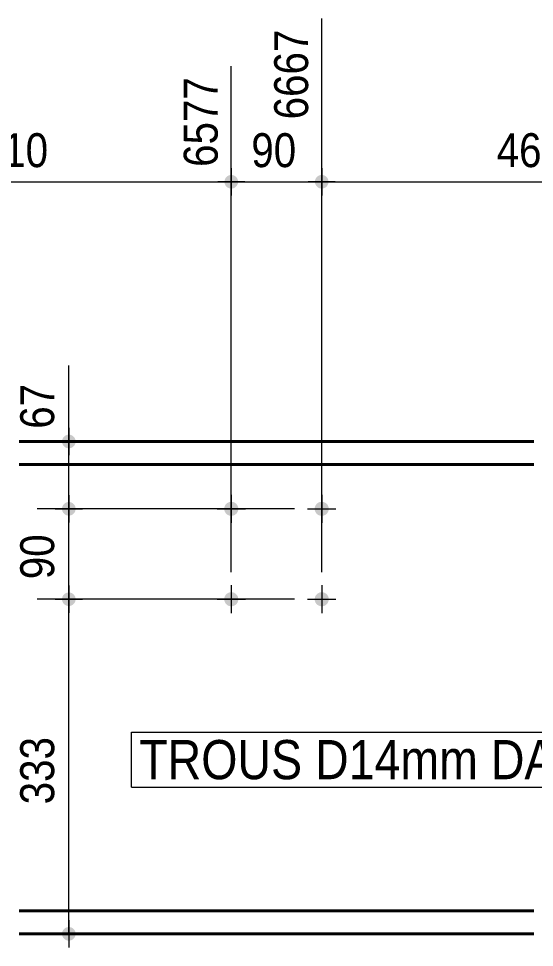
# Model space of a CAD drawing. Header units: millimetres. Extents: x 2 to 410, y 5 to 282.
# Drawn here: x 232.9 to 272.4, y 119.4 to 190.5 of the extents above; entities that cross this region are included whole.
import ezdxf

# ---------------------------------------------------------------- set-up
doc = ezdxf.new("R2010")
doc.units = ezdxf.units.MM
for name, color, linetype, lineweight in [('Boulon', 7, 'Continuous', 0), ('Cotation', 7, 'Continuous', 0), ('Piece', 2, 'Continuous', 0), ('Texte', 3, 'Continuous', 0)]:
    doc.layers.add(name, color=color, linetype=linetype, lineweight=lineweight)
doc.styles.add('ARIAL', font='ARIAL.TTF')

# ---------------------------------------------------------------- blocks, each defined once
blk = doc.blocks.new('*A7')
at = {"layer": 'Boulon'}
for points in [[(255.576, 152.996), (255.578, 153.022), (255.581, 153.048), (255.586, 153.074), (255.592, 153.1), (255.599, 153.126), (255.607, 153.151), (255.616, 153.175), (255.627, 153.2), (255.639, 153.223), (255.652, 153.246), (255.666, 153.269), (255.681, 153.29), (255.698, 153.311), (255.715, 153.331), (255.733, 153.35), (255.752, 153.368), (255.772, 153.386), (255.793, 153.402), (255.815, 153.417), (255.837, 153.431), (255.86, 153.444), (255.884, 153.456), (255.908, 153.467), (255.932, 153.476), (255.958, 153.485), (255.983, 153.492), (256.009, 153.497), (256.035, 153.502), (256.061, 153.505), (256.087, 153.507), (256.114, 153.508), (256.14, 153.507), (256.167, 153.505), (256.193, 153.502), (256.219, 153.497), (256.245, 153.492), (256.27, 153.485), (256.295, 153.476), (256.32, 153.467), (256.344, 153.456), (256.368, 153.444), (256.391, 153.431), (256.413, 153.417), (256.435, 153.402), (256.455, 153.386), (256.475, 153.368), (256.495, 153.35), (256.513, 153.331), (256.53, 153.311), (256.546, 153.29), (256.562, 153.269), (256.576, 153.246), (256.589, 153.223), (256.601, 153.2), (256.611, 153.175), (256.621, 153.151), (256.629, 153.126), (256.636, 153.1), (256.642, 153.074), (256.646, 153.048), (256.65, 153.022), (256.652, 152.996), (256.652, 152.969), (256.652, 152.943), (256.65, 152.917), (256.646, 152.89), (256.642, 152.864), (256.636, 152.839), (256.629, 152.813), (256.621, 152.788), (256.611, 152.763), (256.601, 152.739), (256.589, 152.716), (256.576, 152.693), (256.562, 152.67), (256.546, 152.649), (256.53, 152.628), (256.513, 152.608), (256.495, 152.589), (256.475, 152.57), (256.455, 152.553), (256.435, 152.537), (256.413, 152.522), (256.391, 152.508), (256.368, 152.494), (256.344, 152.483), (256.32, 152.472), (256.295, 152.462), (256.27, 152.454), (256.245, 152.447), (256.219, 152.441), (256.193, 152.437), (256.167, 152.433), (256.14, 152.432), (256.114, 152.431), (256.087, 152.432), (256.061, 152.433), (256.035, 152.437), (256.009, 152.441), (255.983, 152.447), (255.958, 152.454), (255.932, 152.462), (255.908, 152.472), (255.884, 152.483), (255.86, 152.494), (255.837, 152.508), (255.815, 152.522), (255.793, 152.537), (255.772, 152.553), (255.752, 152.57), (255.733, 152.589), (255.715, 152.608), (255.698, 152.628), (255.681, 152.649), (255.666, 152.67), (255.652, 152.693), (255.639, 152.716), (255.627, 152.739), (255.616, 152.763), (255.607, 152.788), (255.599, 152.813), (255.592, 152.839), (255.586, 152.864), (255.581, 152.89), (255.578, 152.917), (255.576, 152.943), (255.575, 152.969)], [(255.576, 146.073), (255.578, 146.099), (255.581, 146.125), (255.586, 146.151), (255.592, 146.177), (255.599, 146.203), (255.607, 146.228), (255.616, 146.252), (255.627, 146.277), (255.639, 146.3), (255.652, 146.323), (255.666, 146.345), (255.681, 146.367), (255.698, 146.388), (255.715, 146.408), (255.733, 146.427), (255.752, 146.445), (255.772, 146.463), (255.793, 146.479), (255.815, 146.494), (255.837, 146.508), (255.86, 146.521), (255.884, 146.533), (255.908, 146.544), (255.932, 146.553), (255.958, 146.562), (255.983, 146.569), (256.009, 146.574), (256.035, 146.579), (256.061, 146.582), (256.087, 146.584), (256.114, 146.585), (256.14, 146.584), (256.167, 146.582), (256.193, 146.579), (256.219, 146.574), (256.245, 146.569), (256.27, 146.562), (256.295, 146.553), (256.32, 146.544), (256.344, 146.533), (256.368, 146.521), (256.391, 146.508), (256.413, 146.494), (256.435, 146.479), (256.455, 146.463), (256.475, 146.445), (256.495, 146.427), (256.513, 146.408), (256.53, 146.388), (256.546, 146.367), (256.562, 146.345), (256.576, 146.323), (256.589, 146.3), (256.601, 146.277), (256.611, 146.252), (256.621, 146.228), (256.629, 146.203), (256.636, 146.177), (256.642, 146.151), (256.646, 146.125), (256.65, 146.099), (256.652, 146.073), (256.652, 146.046), (256.652, 146.02), (256.65, 145.994), (256.646, 145.967), (256.642, 145.941), (256.636, 145.915), (256.629, 145.89), (256.621, 145.865), (256.611, 145.84), (256.601, 145.816), (256.589, 145.792), (256.576, 145.769), (256.562, 145.747), (256.546, 145.726), (256.53, 145.705), (256.513, 145.685), (256.495, 145.666), (256.475, 145.647), (256.455, 145.63), (256.435, 145.614), (256.413, 145.599), (256.391, 145.584), (256.368, 145.571), (256.344, 145.56), (256.32, 145.549), (256.295, 145.539), (256.27, 145.531), (256.245, 145.524), (256.219, 145.518), (256.193, 145.514), (256.167, 145.51), (256.14, 145.508), (256.114, 145.508), (256.087, 145.508), (256.061, 145.51), (256.035, 145.514), (256.009, 145.518), (255.983, 145.524), (255.958, 145.531), (255.932, 145.539), (255.908, 145.549), (255.884, 145.56), (255.86, 145.571), (255.837, 145.584), (255.815, 145.599), (255.793, 145.614), (255.772, 145.63), (255.752, 145.647), (255.733, 145.666), (255.715, 145.685), (255.698, 145.705), (255.681, 145.726), (255.666, 145.747), (255.652, 145.769), (255.639, 145.792), (255.627, 145.816), (255.616, 145.84), (255.607, 145.865), (255.599, 145.89), (255.592, 145.915), (255.586, 145.941), (255.581, 145.967), (255.578, 145.994), (255.576, 146.02), (255.575, 146.046)]]:
    blk.add_hatch(color=256, dxfattribs=at).paths.add_polyline_path(points, flags=17)
at = {"layer": 'Boulon', "linetype": 'Continuous', "lineweight": 0}
for p, q in [((256.114, 154.046), (256.114, 151.892)), ((255.037, 152.969), (257.191, 152.969)), ((256.114, 147.123), (256.114, 144.969)), ((255.037, 146.046), (257.191, 146.046))]:
    blk.add_line(p, q, dxfattribs=at)
blk = doc.blocks.new('*A8')
at = {"layer": 'Boulon'}
for points in [[(248.653, 152.996), (248.655, 153.022), (248.658, 153.048), (248.663, 153.074), (248.668, 153.1), (248.675, 153.126), (248.684, 153.151), (248.693, 153.175), (248.704, 153.2), (248.716, 153.223), (248.729, 153.246), (248.743, 153.269), (248.758, 153.29), (248.775, 153.311), (248.792, 153.331), (248.81, 153.35), (248.829, 153.368), (248.849, 153.386), (248.87, 153.402), (248.892, 153.417), (248.914, 153.431), (248.937, 153.444), (248.961, 153.456), (248.985, 153.467), (249.009, 153.476), (249.034, 153.485), (249.06, 153.492), (249.086, 153.497), (249.112, 153.502), (249.138, 153.505), (249.164, 153.507), (249.191, 153.508), (249.217, 153.507), (249.244, 153.505), (249.27, 153.502), (249.296, 153.497), (249.322, 153.492), (249.347, 153.485), (249.372, 153.476), (249.397, 153.467), (249.421, 153.456), (249.445, 153.444), (249.468, 153.431), (249.49, 153.417), (249.512, 153.402), (249.532, 153.386), (249.552, 153.368), (249.571, 153.35), (249.59, 153.331), (249.607, 153.311), (249.623, 153.29), (249.638, 153.269), (249.653, 153.246), (249.666, 153.223), (249.678, 153.2), (249.688, 153.175), (249.698, 153.151), (249.706, 153.126), (249.713, 153.1), (249.719, 153.074), (249.723, 153.048), (249.727, 153.022), (249.729, 152.996), (249.729, 152.969), (249.729, 152.943), (249.727, 152.917), (249.723, 152.89), (249.719, 152.864), (249.713, 152.839), (249.706, 152.813), (249.698, 152.788), (249.688, 152.763), (249.678, 152.739), (249.666, 152.716), (249.653, 152.693), (249.638, 152.67), (249.623, 152.649), (249.607, 152.628), (249.59, 152.608), (249.571, 152.589), (249.552, 152.57), (249.532, 152.553), (249.512, 152.537), (249.49, 152.522), (249.468, 152.508), (249.445, 152.494), (249.421, 152.483), (249.397, 152.472), (249.372, 152.462), (249.347, 152.454), (249.322, 152.447), (249.296, 152.441), (249.27, 152.437), (249.244, 152.433), (249.217, 152.432), (249.191, 152.431), (249.164, 152.432), (249.138, 152.433), (249.112, 152.437), (249.086, 152.441), (249.06, 152.447), (249.034, 152.454), (249.009, 152.462), (248.985, 152.472), (248.961, 152.483), (248.937, 152.494), (248.914, 152.508), (248.892, 152.522), (248.87, 152.537), (248.849, 152.553), (248.829, 152.57), (248.81, 152.589), (248.792, 152.608), (248.775, 152.628), (248.758, 152.649), (248.743, 152.67), (248.729, 152.693), (248.716, 152.716), (248.704, 152.739), (248.693, 152.763), (248.684, 152.788), (248.675, 152.813), (248.668, 152.839), (248.663, 152.864), (248.658, 152.89), (248.655, 152.917), (248.653, 152.943), (248.652, 152.969)], [(248.653, 146.073), (248.655, 146.099), (248.658, 146.125), (248.663, 146.151), (248.668, 146.177), (248.675, 146.203), (248.684, 146.228), (248.693, 146.252), (248.704, 146.277), (248.716, 146.3), (248.729, 146.323), (248.743, 146.345), (248.758, 146.367), (248.775, 146.388), (248.792, 146.408), (248.81, 146.427), (248.829, 146.445), (248.849, 146.463), (248.87, 146.479), (248.892, 146.494), (248.914, 146.508), (248.937, 146.521), (248.961, 146.533), (248.985, 146.544), (249.009, 146.553), (249.034, 146.562), (249.06, 146.569), (249.086, 146.574), (249.112, 146.579), (249.138, 146.582), (249.164, 146.584), (249.191, 146.585), (249.217, 146.584), (249.244, 146.582), (249.27, 146.579), (249.296, 146.574), (249.322, 146.569), (249.347, 146.562), (249.372, 146.553), (249.397, 146.544), (249.421, 146.533), (249.445, 146.521), (249.468, 146.508), (249.49, 146.494), (249.512, 146.479), (249.532, 146.463), (249.552, 146.445), (249.571, 146.427), (249.59, 146.408), (249.607, 146.388), (249.623, 146.367), (249.638, 146.345), (249.653, 146.323), (249.666, 146.3), (249.678, 146.277), (249.688, 146.252), (249.698, 146.228), (249.706, 146.203), (249.713, 146.177), (249.719, 146.151), (249.723, 146.125), (249.727, 146.099), (249.729, 146.073), (249.729, 146.046), (249.729, 146.02), (249.727, 145.994), (249.723, 145.967), (249.719, 145.941), (249.713, 145.915), (249.706, 145.89), (249.698, 145.865), (249.688, 145.84), (249.678, 145.816), (249.666, 145.792), (249.653, 145.769), (249.638, 145.747), (249.623, 145.726), (249.607, 145.705), (249.59, 145.685), (249.571, 145.666), (249.552, 145.647), (249.532, 145.63), (249.512, 145.614), (249.49, 145.599), (249.468, 145.584), (249.445, 145.571), (249.421, 145.56), (249.397, 145.549), (249.372, 145.539), (249.347, 145.531), (249.322, 145.524), (249.296, 145.518), (249.27, 145.514), (249.244, 145.51), (249.217, 145.508), (249.191, 145.508), (249.164, 145.508), (249.138, 145.51), (249.112, 145.514), (249.086, 145.518), (249.06, 145.524), (249.034, 145.531), (249.009, 145.539), (248.985, 145.549), (248.961, 145.56), (248.937, 145.571), (248.914, 145.584), (248.892, 145.599), (248.87, 145.614), (248.849, 145.63), (248.829, 145.647), (248.81, 145.666), (248.792, 145.685), (248.775, 145.705), (248.758, 145.726), (248.743, 145.747), (248.729, 145.769), (248.716, 145.792), (248.704, 145.816), (248.693, 145.84), (248.684, 145.865), (248.675, 145.89), (248.668, 145.915), (248.663, 145.941), (248.658, 145.967), (248.655, 145.994), (248.653, 146.02), (248.652, 146.046)]]:
    blk.add_hatch(color=256, dxfattribs=at).paths.add_polyline_path(points, flags=17)
at = {"layer": 'Boulon', "linetype": 'Continuous', "lineweight": 0}
for p, q in [((249.191, 154.046), (249.191, 151.892)), ((248.114, 152.969), (250.268, 152.969)), ((249.191, 147.123), (249.191, 144.969)), ((248.114, 146.046), (250.268, 146.046))]:
    blk.add_line(p, q, dxfattribs=at)
blk = doc.blocks.new('*A18')
at = {"layer": 'Piece', "color": 2, "linetype": 'Continuous', "lineweight": 40}
for p, q in [((272.342261, 158.123493), (232.962314, 158.123493)), ((272.342261, 156.354263), (232.962314, 156.354263)), ((272.342261, 122.200416), (232.962314, 122.200416)), ((232.962314, 120.431186), (272.342261, 120.431186))]:
    blk.add_line(p, q, dxfattribs=at)
blk = doc.blocks.new('*A46')
at = {"layer": 'Cotation'}
for points in [[(236.732, 145.527), (236.706, 145.529), (236.681, 145.532), (236.656, 145.536), (236.631, 145.542), (236.606, 145.549), (236.582, 145.557), (236.558, 145.566), (236.535, 145.576), (236.512, 145.588), (236.49, 145.6), (236.468, 145.614), (236.447, 145.629), (236.427, 145.644), (236.408, 145.661), (236.389, 145.679), (236.372, 145.697), (236.355, 145.716), (236.339, 145.737), (236.325, 145.757), (236.311, 145.779), (236.299, 145.801), (236.287, 145.824), (236.277, 145.847), (236.268, 145.871), (236.26, 145.895), (236.253, 145.92), (236.247, 145.945), (236.243, 145.97), (236.24, 145.995), (236.238, 146.021), (236.237, 146.046), (236.238, 146.072), (236.24, 146.097), (236.243, 146.123), (236.247, 146.148), (236.253, 146.173), (236.26, 146.197), (236.268, 146.221), (236.277, 146.245), (236.287, 146.269), (236.299, 146.291), (236.311, 146.314), (236.325, 146.335), (236.339, 146.356), (236.355, 146.376), (236.372, 146.395), (236.389, 146.414), (236.408, 146.432), (236.427, 146.448), (236.447, 146.464), (236.468, 146.479), (236.49, 146.492), (236.512, 146.505), (236.535, 146.516), (236.558, 146.527), (236.582, 146.536), (236.606, 146.544), (236.631, 146.551), (236.656, 146.556), (236.681, 146.561), (236.706, 146.564), (236.732, 146.566), (236.757, 146.566), (236.783, 146.566), (236.808, 146.564), (236.833, 146.561), (236.859, 146.556), (236.884, 146.551), (236.908, 146.544), (236.932, 146.536), (236.956, 146.527), (236.979, 146.516), (237.002, 146.505), (237.024, 146.492), (237.046, 146.479), (237.067, 146.464), (237.087, 146.448), (237.106, 146.432), (237.125, 146.414), (237.142, 146.395), (237.159, 146.376), (237.175, 146.356), (237.19, 146.335), (237.203, 146.314), (237.216, 146.291), (237.227, 146.269), (237.238, 146.245), (237.247, 146.221), (237.255, 146.197), (237.262, 146.173), (237.267, 146.148), (237.272, 146.123), (237.275, 146.097), (237.277, 146.072), (237.277, 146.046), (237.277, 146.021), (237.275, 145.995), (237.272, 145.97), (237.267, 145.945), (237.262, 145.92), (237.255, 145.895), (237.247, 145.871), (237.238, 145.847), (237.227, 145.824), (237.216, 145.801), (237.203, 145.779), (237.19, 145.757), (237.175, 145.737), (237.159, 145.716), (237.142, 145.697), (237.125, 145.679), (237.106, 145.661), (237.087, 145.644), (237.067, 145.629), (237.046, 145.614), (237.024, 145.6), (237.002, 145.588), (236.979, 145.576), (236.956, 145.566), (236.932, 145.557), (236.908, 145.549), (236.884, 145.542), (236.859, 145.536), (236.833, 145.532), (236.808, 145.529), (236.783, 145.527), (236.757, 145.526)], [(236.732, 119.912), (236.706, 119.914), (236.681, 119.917), (236.656, 119.921), (236.631, 119.927), (236.606, 119.934), (236.582, 119.942), (236.558, 119.951), (236.535, 119.961), (236.512, 119.973), (236.49, 119.985), (236.468, 119.999), (236.447, 120.014), (236.427, 120.029), (236.408, 120.046), (236.389, 120.063), (236.372, 120.082), (236.355, 120.101), (236.339, 120.121), (236.325, 120.142), (236.311, 120.164), (236.299, 120.186), (236.287, 120.209), (236.277, 120.232), (236.268, 120.256), (236.26, 120.28), (236.253, 120.305), (236.247, 120.33), (236.243, 120.355), (236.24, 120.38), (236.238, 120.406), (236.237, 120.431), (236.238, 120.457), (236.24, 120.482), (236.243, 120.507), (236.247, 120.533), (236.253, 120.558), (236.26, 120.582), (236.268, 120.606), (236.277, 120.63), (236.287, 120.654), (236.299, 120.676), (236.311, 120.699), (236.325, 120.72), (236.339, 120.741), (236.355, 120.761), (236.372, 120.78), (236.389, 120.799), (236.408, 120.816), (236.427, 120.833), (236.447, 120.849), (236.468, 120.864), (236.49, 120.877), (236.512, 120.89), (236.535, 120.901), (236.558, 120.912), (236.582, 120.921), (236.606, 120.929), (236.631, 120.936), (236.656, 120.941), (236.681, 120.946), (236.706, 120.949), (236.732, 120.951), (236.757, 120.951), (236.783, 120.951), (236.808, 120.949), (236.833, 120.946), (236.859, 120.941), (236.884, 120.936), (236.908, 120.929), (236.932, 120.921), (236.956, 120.912), (236.979, 120.901), (237.002, 120.89), (237.024, 120.877), (237.046, 120.864), (237.067, 120.849), (237.087, 120.833), (237.106, 120.816), (237.125, 120.799), (237.142, 120.78), (237.159, 120.761), (237.175, 120.741), (237.19, 120.72), (237.203, 120.699), (237.216, 120.676), (237.227, 120.654), (237.238, 120.63), (237.247, 120.606), (237.255, 120.582), (237.262, 120.558), (237.267, 120.533), (237.272, 120.507), (237.275, 120.482), (237.277, 120.457), (237.277, 120.431), (237.277, 120.406), (237.275, 120.38), (237.272, 120.355), (237.267, 120.33), (237.262, 120.305), (237.255, 120.28), (237.247, 120.256), (237.238, 120.232), (237.227, 120.209), (237.216, 120.186), (237.203, 120.164), (237.19, 120.142), (237.175, 120.121), (237.159, 120.101), (237.142, 120.082), (237.125, 120.063), (237.106, 120.046), (237.087, 120.029), (237.067, 120.014), (237.046, 119.999), (237.024, 119.985), (237.002, 119.973), (236.979, 119.961), (236.956, 119.951), (236.932, 119.942), (236.908, 119.934), (236.884, 119.927), (236.859, 119.921), (236.833, 119.917), (236.808, 119.914), (236.783, 119.912), (236.757, 119.911)]]:
    blk.add_hatch(color=256, dxfattribs=at).paths.add_polyline_path(points, flags=17)
at = {"layer": 'Cotation', "linetype": 'Continuous', "lineweight": 0}
for p, q in [((236.757, 147.086), (236.757, 145.006)), ((236.757, 146.046), (236.757, 147.086)), ((254.037, 146.046), (234.337, 146.046)), ((235.717, 146.046), (237.797, 146.046)), ((236.757, 120.431), (236.757, 146.046)), ((236.757, 121.471), (236.757, 119.391)), ((250.734, 120.431), (234.337, 120.431)), ((235.717, 120.431), (237.797, 120.431)), ((236.757, 120.431), (236.757, 119.391))]:
    blk.add_line(p, q, dxfattribs=at)
at = {"layer": 'Cotation'}
for p in [(236.757, 146.046), (236.757, 120.431)]:
    blk.add_point(p, dxfattribs=at)
at = {"layer": 'Cotation', "style": 'ARIAL', "width": 0.85}
blk.add_text('333', height=2.6, rotation=90.00021, dxfattribs=at).set_placement((235.637, 130.346))
blk = doc.blocks.new('*A47')
at = {"layer": 'Cotation'}
for points in [[(236.732, 152.45), (236.706, 152.452), (236.681, 152.455), (236.656, 152.459), (236.631, 152.465), (236.606, 152.472), (236.582, 152.48), (236.558, 152.489), (236.535, 152.499), (236.512, 152.511), (236.49, 152.523), (236.468, 152.537), (236.447, 152.552), (236.427, 152.567), (236.408, 152.584), (236.389, 152.602), (236.372, 152.62), (236.355, 152.639), (236.339, 152.66), (236.325, 152.68), (236.311, 152.702), (236.299, 152.724), (236.287, 152.747), (236.277, 152.77), (236.268, 152.794), (236.26, 152.818), (236.253, 152.843), (236.247, 152.868), (236.243, 152.893), (236.24, 152.918), (236.238, 152.944), (236.237, 152.969), (236.238, 152.995), (236.24, 153.02), (236.243, 153.046), (236.247, 153.071), (236.253, 153.096), (236.26, 153.12), (236.268, 153.145), (236.277, 153.168), (236.287, 153.192), (236.299, 153.214), (236.311, 153.237), (236.325, 153.258), (236.339, 153.279), (236.355, 153.299), (236.372, 153.319), (236.389, 153.337), (236.408, 153.355), (236.427, 153.371), (236.447, 153.387), (236.468, 153.402), (236.49, 153.415), (236.512, 153.428), (236.535, 153.439), (236.558, 153.45), (236.582, 153.459), (236.606, 153.467), (236.631, 153.474), (236.656, 153.479), (236.681, 153.484), (236.706, 153.487), (236.732, 153.489), (236.757, 153.489), (236.783, 153.489), (236.808, 153.487), (236.833, 153.484), (236.859, 153.479), (236.884, 153.474), (236.908, 153.467), (236.932, 153.459), (236.956, 153.45), (236.979, 153.439), (237.002, 153.428), (237.024, 153.415), (237.046, 153.402), (237.067, 153.387), (237.087, 153.371), (237.106, 153.355), (237.125, 153.337), (237.142, 153.319), (237.159, 153.299), (237.175, 153.279), (237.19, 153.258), (237.203, 153.237), (237.216, 153.214), (237.227, 153.192), (237.238, 153.168), (237.247, 153.145), (237.255, 153.12), (237.262, 153.096), (237.267, 153.071), (237.272, 153.046), (237.275, 153.02), (237.277, 152.995), (237.277, 152.969), (237.277, 152.944), (237.275, 152.918), (237.272, 152.893), (237.267, 152.868), (237.262, 152.843), (237.255, 152.818), (237.247, 152.794), (237.238, 152.77), (237.227, 152.747), (237.216, 152.724), (237.203, 152.702), (237.19, 152.68), (237.175, 152.66), (237.159, 152.639), (237.142, 152.62), (237.125, 152.602), (237.106, 152.584), (237.087, 152.567), (237.067, 152.552), (237.046, 152.537), (237.024, 152.523), (237.002, 152.511), (236.979, 152.499), (236.956, 152.489), (236.932, 152.48), (236.908, 152.472), (236.884, 152.465), (236.859, 152.459), (236.833, 152.455), (236.808, 152.452), (236.783, 152.45), (236.757, 152.449)], [(236.732, 145.527), (236.706, 145.529), (236.681, 145.532), (236.656, 145.536), (236.631, 145.542), (236.606, 145.549), (236.582, 145.557), (236.558, 145.566), (236.535, 145.576), (236.512, 145.588), (236.49, 145.6), (236.468, 145.614), (236.447, 145.629), (236.427, 145.644), (236.408, 145.661), (236.389, 145.679), (236.372, 145.697), (236.355, 145.716), (236.339, 145.737), (236.325, 145.757), (236.311, 145.779), (236.299, 145.801), (236.287, 145.824), (236.277, 145.847), (236.268, 145.871), (236.26, 145.895), (236.253, 145.92), (236.247, 145.945), (236.243, 145.97), (236.24, 145.995), (236.238, 146.021), (236.237, 146.046), (236.238, 146.072), (236.24, 146.097), (236.243, 146.123), (236.247, 146.148), (236.253, 146.173), (236.26, 146.197), (236.268, 146.221), (236.277, 146.245), (236.287, 146.269), (236.299, 146.291), (236.311, 146.314), (236.325, 146.335), (236.339, 146.356), (236.355, 146.376), (236.372, 146.395), (236.389, 146.414), (236.408, 146.432), (236.427, 146.448), (236.447, 146.464), (236.468, 146.479), (236.49, 146.492), (236.512, 146.505), (236.535, 146.516), (236.558, 146.527), (236.582, 146.536), (236.606, 146.544), (236.631, 146.551), (236.656, 146.556), (236.681, 146.561), (236.706, 146.564), (236.732, 146.566), (236.757, 146.566), (236.783, 146.566), (236.808, 146.564), (236.833, 146.561), (236.859, 146.556), (236.884, 146.551), (236.908, 146.544), (236.932, 146.536), (236.956, 146.527), (236.979, 146.516), (237.002, 146.505), (237.024, 146.492), (237.046, 146.479), (237.067, 146.464), (237.087, 146.448), (237.106, 146.432), (237.125, 146.414), (237.142, 146.395), (237.159, 146.376), (237.175, 146.356), (237.19, 146.335), (237.203, 146.314), (237.216, 146.291), (237.227, 146.269), (237.238, 146.245), (237.247, 146.221), (237.255, 146.197), (237.262, 146.173), (237.267, 146.148), (237.272, 146.123), (237.275, 146.097), (237.277, 146.072), (237.277, 146.046), (237.277, 146.021), (237.275, 145.995), (237.272, 145.97), (237.267, 145.945), (237.262, 145.92), (237.255, 145.895), (237.247, 145.871), (237.238, 145.847), (237.227, 145.824), (237.216, 145.801), (237.203, 145.779), (237.19, 145.757), (237.175, 145.737), (237.159, 145.716), (237.142, 145.697), (237.125, 145.679), (237.106, 145.661), (237.087, 145.644), (237.067, 145.629), (237.046, 145.614), (237.024, 145.6), (237.002, 145.588), (236.979, 145.576), (236.956, 145.566), (236.932, 145.557), (236.908, 145.549), (236.884, 145.542), (236.859, 145.536), (236.833, 145.532), (236.808, 145.529), (236.783, 145.527), (236.757, 145.526)]]:
    blk.add_hatch(color=256, dxfattribs=at).paths.add_polyline_path(points, flags=17)
at = {"layer": 'Cotation', "linetype": 'Continuous', "lineweight": 0}
for p, q in [((236.757, 154.009), (236.757, 151.929)), ((236.757, 152.969), (236.757, 154.009)), ((254.037, 152.969), (234.337, 152.969)), ((235.717, 152.969), (237.797, 152.969)), ((236.757, 146.046), (236.757, 152.969)), ((236.757, 147.086), (236.757, 145.006)), ((254.037, 146.046), (234.337, 146.046)), ((235.717, 146.046), (237.797, 146.046)), ((236.757, 146.046), (236.757, 145.006))]:
    blk.add_line(p, q, dxfattribs=at)
at = {"layer": 'Cotation'}
for p in [(236.757, 152.969), (236.757, 146.046)]:
    blk.add_point(p, dxfattribs=at)
at = {"layer": 'Cotation', "style": 'ARIAL', "width": 0.85}
blk.add_text('90', height=2.6, rotation=90.00021, dxfattribs=at).set_placement((235.637, 147.579))
blk = doc.blocks.new('*A48')
at = {"layer": 'Cotation'}
for points in [[(236.732, 157.604), (236.706, 157.606), (236.681, 157.609), (236.656, 157.613), (236.631, 157.619), (236.606, 157.626), (236.582, 157.634), (236.558, 157.643), (236.535, 157.653), (236.512, 157.665), (236.49, 157.677), (236.468, 157.691), (236.447, 157.706), (236.427, 157.722), (236.408, 157.738), (236.389, 157.756), (236.372, 157.774), (236.355, 157.794), (236.339, 157.814), (236.325, 157.835), (236.311, 157.856), (236.299, 157.878), (236.287, 157.901), (236.277, 157.924), (236.268, 157.948), (236.26, 157.973), (236.253, 157.997), (236.247, 158.022), (236.243, 158.047), (236.24, 158.073), (236.238, 158.098), (236.237, 158.123), (236.238, 158.149), (236.24, 158.174), (236.243, 158.2), (236.247, 158.225), (236.253, 158.25), (236.26, 158.274), (236.268, 158.299), (236.277, 158.322), (236.287, 158.346), (236.299, 158.369), (236.311, 158.391), (236.325, 158.412), (236.339, 158.433), (236.355, 158.453), (236.372, 158.473), (236.389, 158.491), (236.408, 158.509), (236.427, 158.525), (236.447, 158.541), (236.468, 158.556), (236.49, 158.57), (236.512, 158.582), (236.535, 158.594), (236.558, 158.604), (236.582, 158.613), (236.606, 158.621), (236.631, 158.628), (236.656, 158.634), (236.681, 158.638), (236.706, 158.641), (236.732, 158.643), (236.757, 158.643), (236.783, 158.643), (236.808, 158.641), (236.833, 158.638), (236.859, 158.634), (236.884, 158.628), (236.908, 158.621), (236.932, 158.613), (236.956, 158.604), (236.979, 158.594), (237.002, 158.582), (237.024, 158.57), (237.046, 158.556), (237.067, 158.541), (237.087, 158.525), (237.106, 158.509), (237.125, 158.491), (237.142, 158.473), (237.159, 158.453), (237.175, 158.433), (237.19, 158.412), (237.203, 158.391), (237.216, 158.369), (237.227, 158.346), (237.238, 158.322), (237.247, 158.299), (237.255, 158.274), (237.262, 158.25), (237.267, 158.225), (237.272, 158.2), (237.275, 158.174), (237.277, 158.149), (237.277, 158.123), (237.277, 158.098), (237.275, 158.073), (237.272, 158.047), (237.267, 158.022), (237.262, 157.997), (237.255, 157.973), (237.247, 157.948), (237.238, 157.924), (237.227, 157.901), (237.216, 157.878), (237.203, 157.856), (237.19, 157.835), (237.175, 157.814), (237.159, 157.794), (237.142, 157.774), (237.125, 157.756), (237.106, 157.738), (237.087, 157.722), (237.067, 157.706), (237.046, 157.691), (237.024, 157.677), (237.002, 157.665), (236.979, 157.653), (236.956, 157.643), (236.932, 157.634), (236.908, 157.626), (236.884, 157.619), (236.859, 157.613), (236.833, 157.609), (236.808, 157.606), (236.783, 157.604), (236.757, 157.603)], [(236.732, 152.45), (236.706, 152.452), (236.681, 152.455), (236.656, 152.459), (236.631, 152.465), (236.606, 152.472), (236.582, 152.48), (236.558, 152.489), (236.535, 152.499), (236.512, 152.511), (236.49, 152.523), (236.468, 152.537), (236.447, 152.552), (236.427, 152.567), (236.408, 152.584), (236.389, 152.602), (236.372, 152.62), (236.355, 152.639), (236.339, 152.66), (236.325, 152.68), (236.311, 152.702), (236.299, 152.724), (236.287, 152.747), (236.277, 152.77), (236.268, 152.794), (236.26, 152.818), (236.253, 152.843), (236.247, 152.868), (236.243, 152.893), (236.24, 152.918), (236.238, 152.944), (236.237, 152.969), (236.238, 152.995), (236.24, 153.02), (236.243, 153.046), (236.247, 153.071), (236.253, 153.096), (236.26, 153.12), (236.268, 153.145), (236.277, 153.168), (236.287, 153.192), (236.299, 153.214), (236.311, 153.237), (236.325, 153.258), (236.339, 153.279), (236.355, 153.299), (236.372, 153.319), (236.389, 153.337), (236.408, 153.355), (236.427, 153.371), (236.447, 153.387), (236.468, 153.402), (236.49, 153.415), (236.512, 153.428), (236.535, 153.439), (236.558, 153.45), (236.582, 153.459), (236.606, 153.467), (236.631, 153.474), (236.656, 153.479), (236.681, 153.484), (236.706, 153.487), (236.732, 153.489), (236.757, 153.489), (236.783, 153.489), (236.808, 153.487), (236.833, 153.484), (236.859, 153.479), (236.884, 153.474), (236.908, 153.467), (236.932, 153.459), (236.956, 153.45), (236.979, 153.439), (237.002, 153.428), (237.024, 153.415), (237.046, 153.402), (237.067, 153.387), (237.087, 153.371), (237.106, 153.355), (237.125, 153.337), (237.142, 153.319), (237.159, 153.299), (237.175, 153.279), (237.19, 153.258), (237.203, 153.237), (237.216, 153.214), (237.227, 153.192), (237.238, 153.168), (237.247, 153.145), (237.255, 153.12), (237.262, 153.096), (237.267, 153.071), (237.272, 153.046), (237.275, 153.02), (237.277, 152.995), (237.277, 152.969), (237.277, 152.944), (237.275, 152.918), (237.272, 152.893), (237.267, 152.868), (237.262, 152.843), (237.255, 152.818), (237.247, 152.794), (237.238, 152.77), (237.227, 152.747), (237.216, 152.724), (237.203, 152.702), (237.19, 152.68), (237.175, 152.66), (237.159, 152.639), (237.142, 152.62), (237.125, 152.602), (237.106, 152.584), (237.087, 152.567), (237.067, 152.552), (237.046, 152.537), (237.024, 152.523), (237.002, 152.511), (236.979, 152.499), (236.956, 152.489), (236.932, 152.48), (236.908, 152.472), (236.884, 152.465), (236.859, 152.459), (236.833, 152.455), (236.808, 152.452), (236.783, 152.45), (236.757, 152.449)]]:
    blk.add_hatch(color=256, dxfattribs=at).paths.add_polyline_path(points, flags=17)
at = {"layer": 'Cotation', "linetype": 'Continuous', "lineweight": 0}
for p, q in [((236.757, 158.123), (236.757, 163.93)), ((236.757, 158.123), (236.757, 163.93)), ((236.757, 159.163), (236.757, 157.083)), ((251.652, 158.123), (234.337, 158.123)), ((235.717, 158.123), (237.797, 158.123)), ((236.757, 152.969), (236.757, 158.123)), ((236.757, 154.009), (236.757, 151.929)), ((254.037, 152.969), (234.337, 152.969)), ((235.717, 152.969), (237.797, 152.969)), ((236.757, 152.969), (236.757, 151.929))]:
    blk.add_line(p, q, dxfattribs=at)
at = {"layer": 'Cotation'}
for p in [(236.757, 158.123), (236.757, 152.969)]:
    blk.add_point(p, dxfattribs=at)
at = {"layer": 'Cotation', "style": 'ARIAL', "width": 0.85}
blk.add_text('67', height=2.6, rotation=90.00021, dxfattribs=at).set_placement((235.637, 159.098))
blk = doc.blocks.new('*A60')
at = {"layer": 'Cotation'}
for points in [[(216.608, 177.486), (216.583, 177.488), (216.558, 177.491), (216.532, 177.495), (216.508, 177.501), (216.483, 177.508), (216.459, 177.516), (216.435, 177.525), (216.412, 177.535), (216.389, 177.547), (216.367, 177.559), (216.345, 177.573), (216.324, 177.588), (216.304, 177.603), (216.285, 177.62), (216.266, 177.638), (216.249, 177.656), (216.232, 177.676), (216.216, 177.696), (216.202, 177.717), (216.188, 177.738), (216.175, 177.76), (216.164, 177.783), (216.153, 177.806), (216.144, 177.83), (216.136, 177.855), (216.129, 177.879), (216.124, 177.904), (216.12, 177.929), (216.116, 177.954), (216.115, 177.98), (216.114, 178.005), (216.115, 178.031), (216.116, 178.056), (216.12, 178.082), (216.124, 178.107), (216.129, 178.132), (216.136, 178.156), (216.144, 178.181), (216.153, 178.204), (216.164, 178.228), (216.175, 178.251), (216.188, 178.273), (216.202, 178.294), (216.216, 178.315), (216.232, 178.335), (216.249, 178.355), (216.266, 178.373), (216.285, 178.391), (216.304, 178.407), (216.324, 178.423), (216.345, 178.438), (216.367, 178.451), (216.389, 178.464), (216.412, 178.476), (216.435, 178.486), (216.459, 178.495), (216.483, 178.503), (216.508, 178.51), (216.532, 178.515), (216.558, 178.52), (216.583, 178.523), (216.608, 178.525), (216.634, 178.525), (216.659, 178.525), (216.685, 178.523), (216.71, 178.52), (216.735, 178.515), (216.76, 178.51), (216.785, 178.503), (216.809, 178.495), (216.833, 178.486), (216.856, 178.476), (216.879, 178.464), (216.901, 178.451), (216.923, 178.438), (216.944, 178.423), (216.964, 178.407), (216.983, 178.391), (217.002, 178.373), (217.019, 178.355), (217.036, 178.335), (217.052, 178.315), (217.066, 178.294), (217.08, 178.273), (217.092, 178.251), (217.104, 178.228), (217.114, 178.204), (217.123, 178.181), (217.131, 178.156), (217.138, 178.132), (217.144, 178.107), (217.148, 178.082), (217.151, 178.056), (217.153, 178.031), (217.154, 178.005), (217.153, 177.98), (217.151, 177.954), (217.148, 177.929), (217.144, 177.904), (217.138, 177.879), (217.131, 177.855), (217.123, 177.83), (217.114, 177.806), (217.104, 177.783), (217.092, 177.76), (217.08, 177.738), (217.066, 177.717), (217.052, 177.696), (217.036, 177.676), (217.019, 177.656), (217.002, 177.638), (216.983, 177.62), (216.964, 177.603), (216.944, 177.588), (216.923, 177.573), (216.901, 177.559), (216.879, 177.547), (216.856, 177.535), (216.833, 177.525), (216.809, 177.516), (216.785, 177.508), (216.76, 177.501), (216.735, 177.495), (216.71, 177.491), (216.685, 177.488), (216.659, 177.486), (216.634, 177.485)], [(249.165, 177.486), (249.14, 177.488), (249.114, 177.491), (249.089, 177.495), (249.064, 177.501), (249.04, 177.508), (249.016, 177.516), (248.992, 177.525), (248.968, 177.535), (248.946, 177.547), (248.923, 177.559), (248.902, 177.573), (248.881, 177.588), (248.861, 177.603), (248.842, 177.62), (248.823, 177.638), (248.805, 177.656), (248.789, 177.676), (248.773, 177.696), (248.758, 177.717), (248.745, 177.738), (248.732, 177.76), (248.721, 177.783), (248.71, 177.806), (248.701, 177.83), (248.693, 177.855), (248.686, 177.879), (248.681, 177.904), (248.676, 177.929), (248.673, 177.954), (248.671, 177.98), (248.671, 178.005), (248.671, 178.031), (248.673, 178.056), (248.676, 178.082), (248.681, 178.107), (248.686, 178.132), (248.693, 178.156), (248.701, 178.181), (248.71, 178.204), (248.721, 178.228), (248.732, 178.251), (248.745, 178.273), (248.758, 178.294), (248.773, 178.315), (248.789, 178.335), (248.805, 178.355), (248.823, 178.373), (248.842, 178.391), (248.861, 178.407), (248.881, 178.423), (248.902, 178.438), (248.923, 178.451), (248.946, 178.464), (248.968, 178.476), (248.992, 178.486), (249.016, 178.495), (249.04, 178.503), (249.064, 178.51), (249.089, 178.515), (249.114, 178.52), (249.14, 178.523), (249.165, 178.525), (249.191, 178.525), (249.216, 178.525), (249.242, 178.523), (249.267, 178.52), (249.292, 178.515), (249.317, 178.51), (249.342, 178.503), (249.366, 178.495), (249.39, 178.486), (249.413, 178.476), (249.436, 178.464), (249.458, 178.451), (249.48, 178.438), (249.501, 178.423), (249.521, 178.407), (249.54, 178.391), (249.558, 178.373), (249.576, 178.355), (249.593, 178.335), (249.608, 178.315), (249.623, 178.294), (249.637, 178.273), (249.649, 178.251), (249.661, 178.228), (249.671, 178.204), (249.68, 178.181), (249.688, 178.156), (249.695, 178.132), (249.701, 178.107), (249.705, 178.082), (249.708, 178.056), (249.71, 178.031), (249.711, 178.005), (249.71, 177.98), (249.708, 177.954), (249.705, 177.929), (249.701, 177.904), (249.695, 177.879), (249.688, 177.855), (249.68, 177.83), (249.671, 177.806), (249.661, 177.783), (249.649, 177.76), (249.637, 177.738), (249.623, 177.717), (249.608, 177.696), (249.593, 177.676), (249.576, 177.656), (249.558, 177.638), (249.54, 177.62), (249.521, 177.603), (249.501, 177.588), (249.48, 177.573), (249.458, 177.559), (249.436, 177.547), (249.413, 177.535), (249.39, 177.525), (249.366, 177.516), (249.342, 177.508), (249.317, 177.501), (249.292, 177.495), (249.267, 177.491), (249.242, 177.488), (249.216, 177.486), (249.191, 177.485)]]:
    blk.add_hatch(color=256, dxfattribs=at).paths.add_polyline_path(points, flags=17)
at = {"layer": 'Cotation', "linetype": 'Continuous', "lineweight": 0}
for p, q in [((216.634, 148.123), (216.634, 190.499)), ((249.191, 148.123), (249.191, 186.859)), ((216.634, 179.045), (216.634, 176.965)), ((249.191, 179.045), (249.191, 176.965)), ((217.674, 178.005), (215.594, 178.005)), ((216.634, 178.005), (215.594, 178.005)), ((216.634, 178.005), (249.191, 178.005)), ((250.231, 178.005), (248.151, 178.005)), ((249.191, 178.005), (250.231, 178.005))]:
    blk.add_line(p, q, dxfattribs=at)
at = {"layer": 'Cotation'}
for p in [(216.634, 178.005), (249.191, 178.005)]:
    blk.add_point(p, dxfattribs=at)
at = {"layer": 'Cotation', "style": 'ARIAL', "width": 0.85}
blk.add_text('6577', height=2.6, rotation=90.00021, dxfattribs=at).set_placement((248.151, 179.145))
blk.add_text('810', height=2.6, dxfattribs=at).set_placement((230.02, 179.125))
blk = doc.blocks.new('*A61')
at = {"layer": 'Cotation'}
for points in [[(249.165, 177.486), (249.14, 177.488), (249.114, 177.491), (249.089, 177.495), (249.064, 177.501), (249.04, 177.508), (249.016, 177.516), (248.992, 177.525), (248.968, 177.535), (248.946, 177.547), (248.923, 177.559), (248.902, 177.573), (248.881, 177.588), (248.861, 177.603), (248.842, 177.62), (248.823, 177.638), (248.805, 177.656), (248.789, 177.676), (248.773, 177.696), (248.758, 177.717), (248.745, 177.738), (248.732, 177.76), (248.721, 177.783), (248.71, 177.806), (248.701, 177.83), (248.693, 177.855), (248.686, 177.879), (248.681, 177.904), (248.676, 177.929), (248.673, 177.954), (248.671, 177.98), (248.671, 178.005), (248.671, 178.031), (248.673, 178.056), (248.676, 178.082), (248.681, 178.107), (248.686, 178.132), (248.693, 178.156), (248.701, 178.181), (248.71, 178.204), (248.721, 178.228), (248.732, 178.251), (248.745, 178.273), (248.758, 178.294), (248.773, 178.315), (248.789, 178.335), (248.805, 178.355), (248.823, 178.373), (248.842, 178.391), (248.861, 178.407), (248.881, 178.423), (248.902, 178.438), (248.923, 178.451), (248.946, 178.464), (248.968, 178.476), (248.992, 178.486), (249.016, 178.495), (249.04, 178.503), (249.064, 178.51), (249.089, 178.515), (249.114, 178.52), (249.14, 178.523), (249.165, 178.525), (249.191, 178.525), (249.216, 178.525), (249.242, 178.523), (249.267, 178.52), (249.292, 178.515), (249.317, 178.51), (249.342, 178.503), (249.366, 178.495), (249.39, 178.486), (249.413, 178.476), (249.436, 178.464), (249.458, 178.451), (249.48, 178.438), (249.501, 178.423), (249.521, 178.407), (249.54, 178.391), (249.558, 178.373), (249.576, 178.355), (249.593, 178.335), (249.608, 178.315), (249.623, 178.294), (249.637, 178.273), (249.649, 178.251), (249.661, 178.228), (249.671, 178.204), (249.68, 178.181), (249.688, 178.156), (249.695, 178.132), (249.701, 178.107), (249.705, 178.082), (249.708, 178.056), (249.71, 178.031), (249.711, 178.005), (249.71, 177.98), (249.708, 177.954), (249.705, 177.929), (249.701, 177.904), (249.695, 177.879), (249.688, 177.855), (249.68, 177.83), (249.671, 177.806), (249.661, 177.783), (249.649, 177.76), (249.637, 177.738), (249.623, 177.717), (249.608, 177.696), (249.593, 177.676), (249.576, 177.656), (249.558, 177.638), (249.54, 177.62), (249.521, 177.603), (249.501, 177.588), (249.48, 177.573), (249.458, 177.559), (249.436, 177.547), (249.413, 177.535), (249.39, 177.525), (249.366, 177.516), (249.342, 177.508), (249.317, 177.501), (249.292, 177.495), (249.267, 177.491), (249.242, 177.488), (249.216, 177.486), (249.191, 177.485)], [(256.088, 177.486), (256.063, 177.488), (256.038, 177.491), (256.012, 177.495), (255.987, 177.501), (255.963, 177.508), (255.939, 177.516), (255.915, 177.525), (255.891, 177.535), (255.869, 177.547), (255.846, 177.559), (255.825, 177.573), (255.804, 177.588), (255.784, 177.603), (255.765, 177.62), (255.746, 177.638), (255.729, 177.656), (255.712, 177.676), (255.696, 177.696), (255.681, 177.717), (255.668, 177.738), (255.655, 177.76), (255.644, 177.783), (255.633, 177.806), (255.624, 177.83), (255.616, 177.855), (255.609, 177.879), (255.604, 177.904), (255.599, 177.929), (255.596, 177.954), (255.594, 177.98), (255.594, 178.005), (255.594, 178.031), (255.596, 178.056), (255.599, 178.082), (255.604, 178.107), (255.609, 178.132), (255.616, 178.156), (255.624, 178.181), (255.633, 178.204), (255.644, 178.228), (255.655, 178.251), (255.668, 178.273), (255.681, 178.294), (255.696, 178.315), (255.712, 178.335), (255.729, 178.355), (255.746, 178.373), (255.765, 178.391), (255.784, 178.407), (255.804, 178.423), (255.825, 178.438), (255.846, 178.451), (255.869, 178.464), (255.891, 178.476), (255.915, 178.486), (255.939, 178.495), (255.963, 178.503), (255.987, 178.51), (256.012, 178.515), (256.038, 178.52), (256.063, 178.523), (256.088, 178.525), (256.114, 178.525), (256.139, 178.525), (256.165, 178.523), (256.19, 178.52), (256.215, 178.515), (256.24, 178.51), (256.265, 178.503), (256.289, 178.495), (256.313, 178.486), (256.336, 178.476), (256.359, 178.464), (256.381, 178.451), (256.403, 178.438), (256.424, 178.423), (256.444, 178.407), (256.463, 178.391), (256.482, 178.373), (256.499, 178.355), (256.516, 178.335), (256.531, 178.315), (256.546, 178.294), (256.56, 178.273), (256.572, 178.251), (256.584, 178.228), (256.594, 178.204), (256.603, 178.181), (256.611, 178.156), (256.618, 178.132), (256.624, 178.107), (256.628, 178.082), (256.631, 178.056), (256.633, 178.031), (256.634, 178.005), (256.633, 177.98), (256.631, 177.954), (256.628, 177.929), (256.624, 177.904), (256.618, 177.879), (256.611, 177.855), (256.603, 177.83), (256.594, 177.806), (256.584, 177.783), (256.572, 177.76), (256.56, 177.738), (256.546, 177.717), (256.531, 177.696), (256.516, 177.676), (256.499, 177.656), (256.482, 177.638), (256.463, 177.62), (256.444, 177.603), (256.424, 177.588), (256.403, 177.573), (256.381, 177.559), (256.359, 177.547), (256.336, 177.535), (256.313, 177.525), (256.289, 177.516), (256.265, 177.508), (256.24, 177.501), (256.215, 177.495), (256.19, 177.491), (256.165, 177.488), (256.139, 177.486), (256.114, 177.485)]]:
    blk.add_hatch(color=256, dxfattribs=at).paths.add_polyline_path(points, flags=17)
at = {"layer": 'Cotation', "linetype": 'Continuous', "lineweight": 0}
for p, q in [((256.114, 148.123), (256.114, 190.499)), ((249.191, 148.123), (249.191, 186.859)), ((249.191, 179.045), (249.191, 176.965)), ((256.114, 179.045), (256.114, 176.965)), ((250.231, 178.005), (248.151, 178.005)), ((249.191, 178.005), (248.151, 178.005)), ((249.191, 178.005), (256.114, 178.005)), ((257.154, 178.005), (255.074, 178.005)), ((256.114, 178.005), (257.154, 178.005))]:
    blk.add_line(p, q, dxfattribs=at)
at = {"layer": 'Cotation'}
for p in [(249.191, 178.005), (256.114, 178.005)]:
    blk.add_point(p, dxfattribs=at)
at = {"layer": 'Cotation', "style": 'ARIAL', "width": 0.85}
blk.add_text('6667', height=2.6, rotation=90.00021, dxfattribs=at).set_placement((255.074, 182.785))
blk.add_text('90', height=2.6, dxfattribs=at).set_placement((250.724, 179.125))
blk = doc.blocks.new('*A62')
at = {"layer": 'Cotation'}
for points in [[(256.088, 177.486), (256.063, 177.488), (256.038, 177.491), (256.012, 177.495), (255.987, 177.501), (255.963, 177.508), (255.939, 177.516), (255.915, 177.525), (255.891, 177.535), (255.869, 177.547), (255.846, 177.559), (255.825, 177.573), (255.804, 177.588), (255.784, 177.603), (255.765, 177.62), (255.746, 177.638), (255.729, 177.656), (255.712, 177.676), (255.696, 177.696), (255.681, 177.717), (255.668, 177.738), (255.655, 177.76), (255.644, 177.783), (255.633, 177.806), (255.624, 177.83), (255.616, 177.855), (255.609, 177.879), (255.604, 177.904), (255.599, 177.929), (255.596, 177.954), (255.594, 177.98), (255.594, 178.005), (255.594, 178.031), (255.596, 178.056), (255.599, 178.082), (255.604, 178.107), (255.609, 178.132), (255.616, 178.156), (255.624, 178.181), (255.633, 178.204), (255.644, 178.228), (255.655, 178.251), (255.668, 178.273), (255.681, 178.294), (255.696, 178.315), (255.712, 178.335), (255.729, 178.355), (255.746, 178.373), (255.765, 178.391), (255.784, 178.407), (255.804, 178.423), (255.825, 178.438), (255.846, 178.451), (255.869, 178.464), (255.891, 178.476), (255.915, 178.486), (255.939, 178.495), (255.963, 178.503), (255.987, 178.51), (256.012, 178.515), (256.038, 178.52), (256.063, 178.523), (256.088, 178.525), (256.114, 178.525), (256.139, 178.525), (256.165, 178.523), (256.19, 178.52), (256.215, 178.515), (256.24, 178.51), (256.265, 178.503), (256.289, 178.495), (256.313, 178.486), (256.336, 178.476), (256.359, 178.464), (256.381, 178.451), (256.403, 178.438), (256.424, 178.423), (256.444, 178.407), (256.463, 178.391), (256.482, 178.373), (256.499, 178.355), (256.516, 178.335), (256.531, 178.315), (256.546, 178.294), (256.56, 178.273), (256.572, 178.251), (256.584, 178.228), (256.594, 178.204), (256.603, 178.181), (256.611, 178.156), (256.618, 178.132), (256.624, 178.107), (256.628, 178.082), (256.631, 178.056), (256.633, 178.031), (256.634, 178.005), (256.633, 177.98), (256.631, 177.954), (256.628, 177.929), (256.624, 177.904), (256.618, 177.879), (256.611, 177.855), (256.603, 177.83), (256.594, 177.806), (256.584, 177.783), (256.572, 177.76), (256.56, 177.738), (256.546, 177.717), (256.531, 177.696), (256.516, 177.676), (256.499, 177.656), (256.482, 177.638), (256.463, 177.62), (256.444, 177.603), (256.424, 177.588), (256.403, 177.573), (256.381, 177.559), (256.359, 177.547), (256.336, 177.535), (256.313, 177.525), (256.289, 177.516), (256.265, 177.508), (256.24, 177.501), (256.215, 177.495), (256.19, 177.491), (256.165, 177.488), (256.139, 177.486), (256.114, 177.485)], [(288.645, 177.486), (288.62, 177.488), (288.594, 177.491), (288.569, 177.495), (288.544, 177.501), (288.52, 177.508), (288.496, 177.516), (288.472, 177.525), (288.448, 177.535), (288.426, 177.547), (288.403, 177.559), (288.382, 177.573), (288.361, 177.588), (288.341, 177.603), (288.321, 177.62), (288.303, 177.638), (288.285, 177.656), (288.269, 177.676), (288.253, 177.696), (288.238, 177.717), (288.225, 177.738), (288.212, 177.76), (288.201, 177.783), (288.19, 177.806), (288.181, 177.83), (288.173, 177.855), (288.166, 177.879), (288.161, 177.904), (288.156, 177.929), (288.153, 177.954), (288.151, 177.98), (288.151, 178.005), (288.151, 178.031), (288.153, 178.056), (288.156, 178.082), (288.161, 178.107), (288.166, 178.132), (288.173, 178.156), (288.181, 178.181), (288.19, 178.204), (288.201, 178.228), (288.212, 178.251), (288.225, 178.273), (288.238, 178.294), (288.253, 178.315), (288.269, 178.335), (288.285, 178.355), (288.303, 178.373), (288.321, 178.391), (288.341, 178.407), (288.361, 178.423), (288.382, 178.438), (288.403, 178.451), (288.426, 178.464), (288.448, 178.476), (288.472, 178.486), (288.496, 178.495), (288.52, 178.503), (288.544, 178.51), (288.569, 178.515), (288.594, 178.52), (288.62, 178.523), (288.645, 178.525), (288.671, 178.525), (288.696, 178.525), (288.722, 178.523), (288.747, 178.52), (288.772, 178.515), (288.797, 178.51), (288.822, 178.503), (288.846, 178.495), (288.87, 178.486), (288.893, 178.476), (288.916, 178.464), (288.938, 178.451), (288.96, 178.438), (288.98, 178.423), (289.001, 178.407), (289.02, 178.391), (289.038, 178.373), (289.056, 178.355), (289.073, 178.335), (289.088, 178.315), (289.103, 178.294), (289.117, 178.273), (289.129, 178.251), (289.141, 178.228), (289.151, 178.204), (289.16, 178.181), (289.168, 178.156), (289.175, 178.132), (289.181, 178.107), (289.185, 178.082), (289.188, 178.056), (289.19, 178.031), (289.191, 178.005), (289.19, 177.98), (289.188, 177.954), (289.185, 177.929), (289.181, 177.904), (289.175, 177.879), (289.168, 177.855), (289.16, 177.83), (289.151, 177.806), (289.141, 177.783), (289.129, 177.76), (289.117, 177.738), (289.103, 177.717), (289.088, 177.696), (289.073, 177.676), (289.056, 177.656), (289.038, 177.638), (289.02, 177.62), (289.001, 177.603), (288.98, 177.588), (288.96, 177.573), (288.938, 177.559), (288.916, 177.547), (288.893, 177.535), (288.87, 177.525), (288.846, 177.516), (288.822, 177.508), (288.797, 177.501), (288.772, 177.495), (288.747, 177.491), (288.722, 177.488), (288.696, 177.486), (288.671, 177.485)]]:
    blk.add_hatch(color=256, dxfattribs=at).paths.add_polyline_path(points, flags=17)
at = {"layer": 'Cotation', "linetype": 'Continuous', "lineweight": 0}
for p, q in [((256.114, 148.123), (256.114, 190.499)), ((288.671, 148.123), (288.671, 186.859)), ((256.114, 179.045), (256.114, 176.965)), ((288.671, 179.045), (288.671, 176.965)), ((257.154, 178.005), (255.074, 178.005)), ((256.114, 178.005), (255.074, 178.005)), ((256.114, 178.005), (288.671, 178.005)), ((289.711, 178.005), (287.631, 178.005)), ((288.671, 178.005), (289.711, 178.005))]:
    blk.add_line(p, q, dxfattribs=at)
at = {"layer": 'Cotation'}
for p in [(256.114, 178.005), (288.671, 178.005)]:
    blk.add_point(p, dxfattribs=at)
at = {"layer": 'Cotation', "style": 'ARIAL', "width": 0.85}
blk.add_text('7127', height=2.6, rotation=90.00021, dxfattribs=at).set_placement((287.631, 179.145))
blk.add_text('460', height=2.6, dxfattribs=at).set_placement((269.5, 179.125))
blk = doc.blocks.new('*A92')
at = {"layer": 'Texte', "linetype": 'Continuous', "lineweight": 0}
for p, q in [((241.544807, 135.868933), (296.859064, 135.868933)), ((241.544807, 131.668933), (241.544807, 135.868933)), ((296.859064, 131.668933), (296.859064, 135.868933)), ((241.544807, 131.668933), (296.859064, 131.668933))]:
    blk.add_line(p, q, dxfattribs=at)
at = {"layer": 'Texte', "style": 'ARIAL', "width": 0.85}
blk.add_text("TROUS D14mm DANS L'AME", height=3, dxfattribs=at).set_placement((242.144807, 132.268933))

msp = doc.modelspace()

# ---------------------------------------------------------------- block references
at = {"lineweight": 0}
for name in ['*A60', '*A61', '*A62', '*A48', '*A18', '*A47', '*A8', '*A7', '*A46', '*A92']:
    msp.add_blockref(name, (0, 0), dxfattribs=at)

doc.saveas('drawing.dxf')
